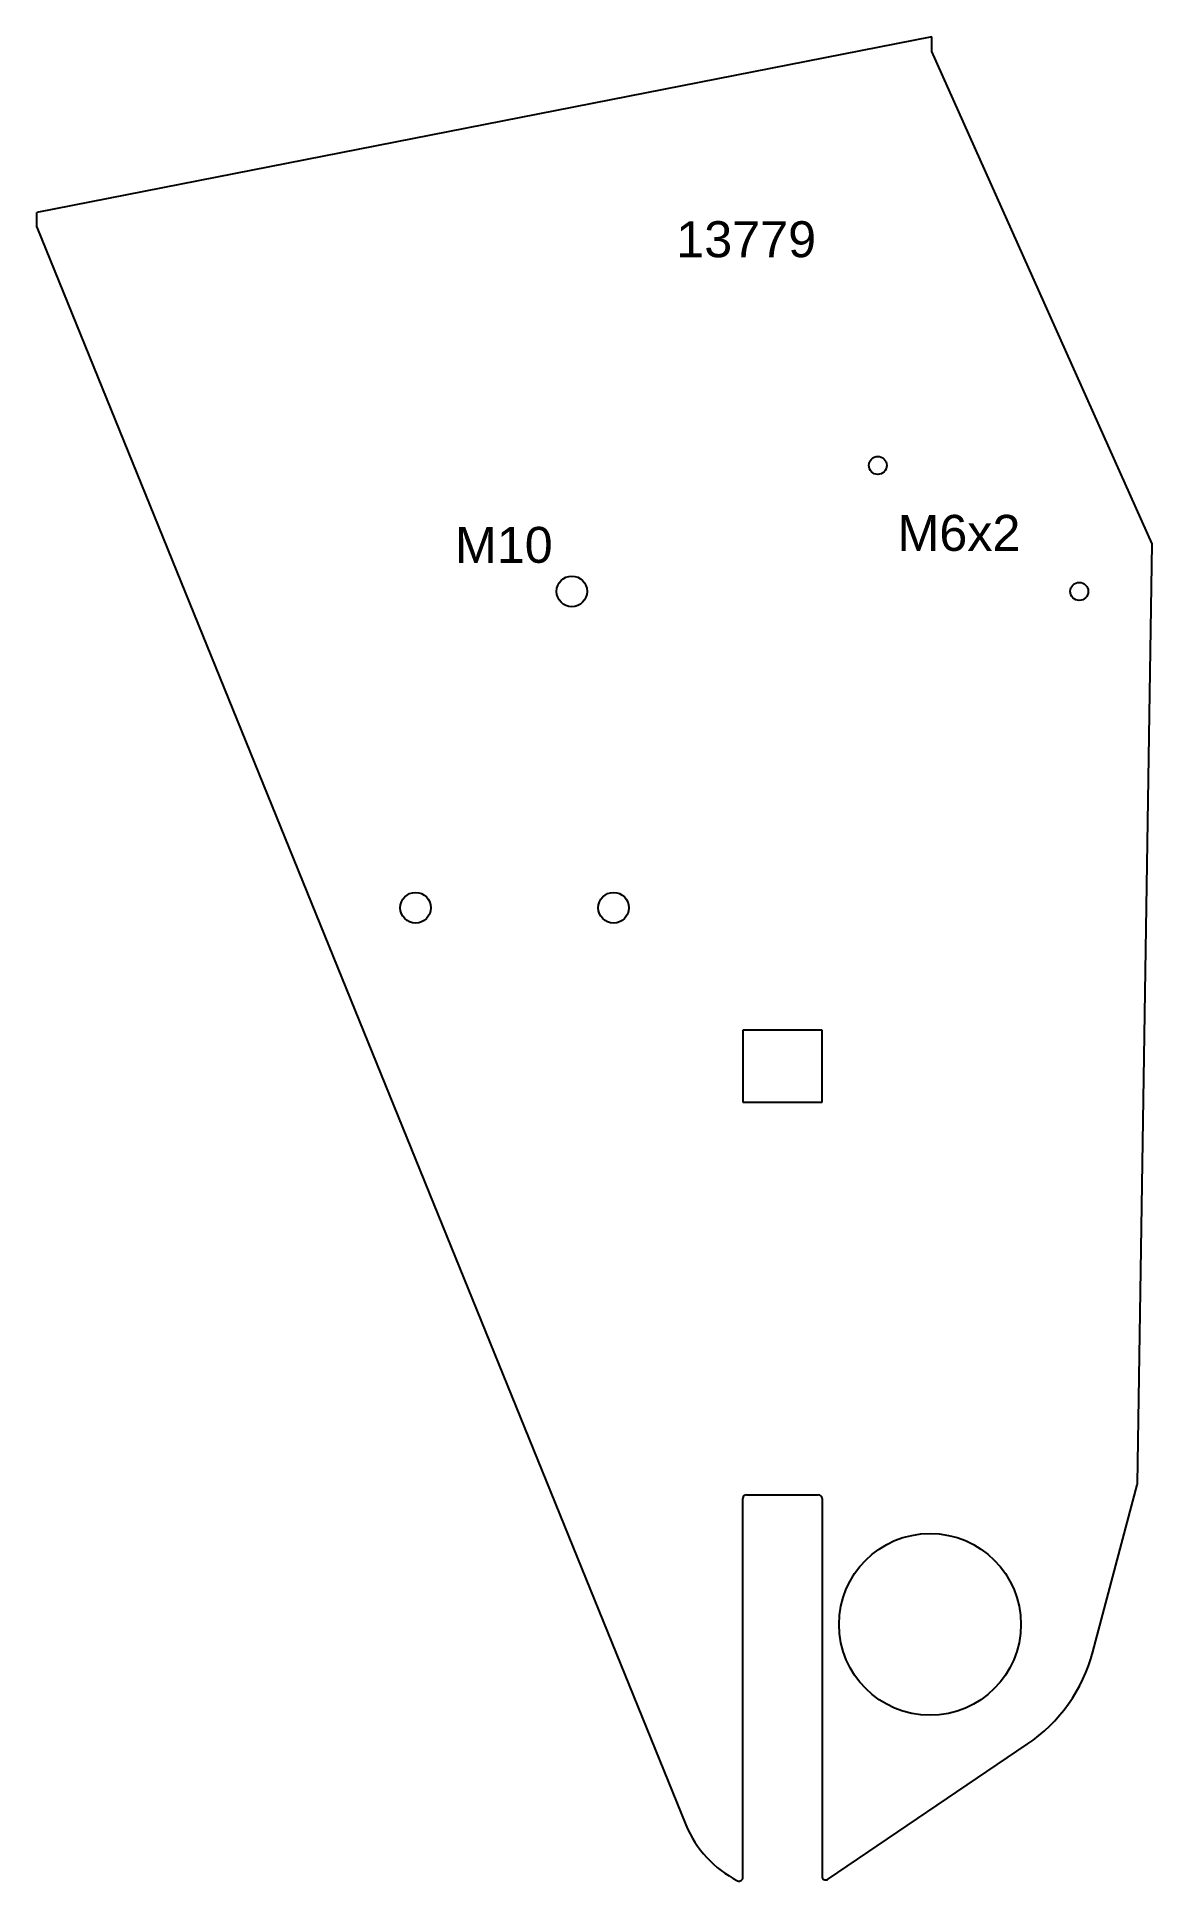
# Model space of a CAD drawing. Header units: millimetres. Extents: x 2972 to 3282, y 1025 to 1537.
import ezdxf

# ---------------------------------------------------------------- set-up
doc = ezdxf.new("R2010")
doc.units = ezdxf.units.MM
doc.layers.add('Gravír', color=1, linetype='Continuous')
doc.styles.get("Standard").update_dxf_attribs({"font": 'arial.ttf'})

msp = doc.modelspace()

# ---------------------------------------------------------------- linework, layer by layer
at = {"color": 7, "linetype": 'Continuous', "lineweight": 25}
for p, q in [((3221.05, 1537.29), (2972.45, 1488.49)), ((3282.25, 1396.45), (3221.05, 1533.23)), ((2972.45, 1484.43), (3152.74, 1040.53)), ((3278.17, 1135.25), (3282.25, 1396.45)), ((3190.55, 1261.33), (3168.55, 1261.33)), ((3168.55, 1261.33), (3168.55, 1241.33)), ((3190.55, 1241.33), (3190.55, 1261.33)), ((3168.55, 1241.33), (3190.55, 1241.33)), ((3265.8, 1088.62), (3278.14, 1135.01)), ((3168.55, 1025.9), (3168.55, 1131.23)), ((3169.55, 1132.23), (3189.55, 1132.23)), ((3190.55, 1131.23), (3190.55, 1026.21)), ((3192.11, 1025.38), (3247.54, 1062.92))]:
    msp.add_line(p, q, dxfattribs=at)
for p, q in [((3221.05, 1533.23), (3221.05, 1537.29)), ((2972.45, 1484.43), (2972.45, 1488.49))]:
    msp.add_line(p, q)
for centre, radius in [((3206.05, 1418.23), 2.5), ((3262, 1383.23), 2.5), ((3220.55, 1096.23), 25.25)]:
    msp.add_circle(centre, radius)
for centre in [(3121.05, 1383.23), (3077.65, 1295.33), (3132.65, 1295.33)]:
    msp.add_circle(centre, 4.25, dxfattribs=at)
for centre, radius, start, end in [((3277.17, 1135.26), 1, 345.1059, 359.1059), ((3169.55, 1131.23), 1, 90, 180), ((3189.55, 1131.23), 1, 0, 90), ((3222.31, 1100.18), 45, 304.1059, 345.1059), ((3180.54, 1051.82), 30, 202.1059, 243.381), ((3167.55, 1025.9), 1, 243.381, 0), ((3191.55, 1026.21), 1, 180, 304.1059)]:
    msp.add_arc(centre, radius, start, end, dxfattribs=at)

# ---------------------------------------------------------------- texts
at = {"layer": 'Gravír'}
for s, p in [('M6x2', (3211.5, 1394.48)), ('M10', (3088.56, 1391.16))]:
    msp.add_text(s, height=10, dxfattribs=at).set_placement(p)
at = {"layer": 'Gravír', "insert": (3150.06, 1486.07), "char_height": 10, "attachment_point": 1}
msp.add_mtext_dynamic_manual_height_columns('13779', width=369.7731, gutter_width=50, heights=[0], dxfattribs=at)

doc.saveas('drawing.dxf')
